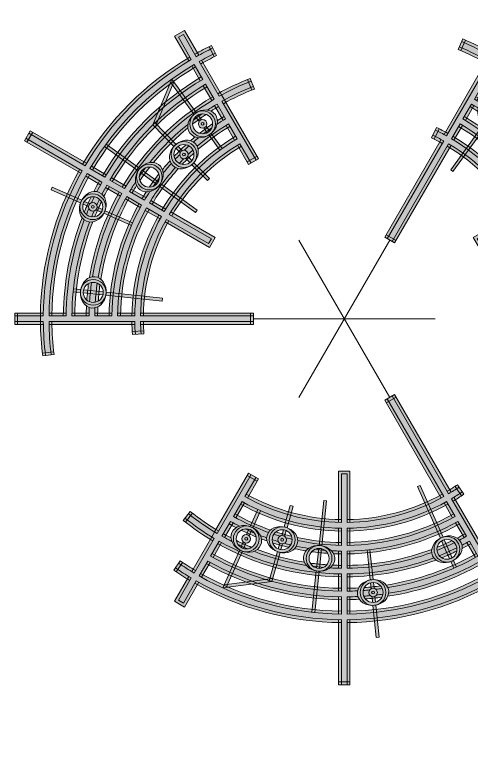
# Model space of a CAD drawing. Header units: inches. Extents: x -17 to 208, y -12 to 39.
# Drawn here: x -11.301 to -8.806, y 5.153 to 9.162 of the extents above; entities that cross this region are included whole.
import ezdxf

# ---------------------------------------------------------------- set-up
doc = ezdxf.new("R2010")
doc.units = ezdxf.units.IN
doc.header["$MEASUREMENT"] = 0
doc.layers.add('NOPLOT', color=46, linetype='Continuous', lineweight=5)

# ---------------------------------------------------------------- blocks, each defined once
blk = doc.blocks.new('Radial')
at = {"layer": 'NOPLOT', "true_color": 0xffffff}
h = blk.add_hatch(color=7, dxfattribs=at)
h.dxf.hatch_style = 1
edge = h.paths.add_edge_path(flags=16)
edge.add_spline(control_points=[(-0.7275810133391847, 1.134649560229068), (-0.7143015615621362, 1.143164856333874), (-0.7008264557060908, 1.151367028571752), (-0.6851970503056624, 1.124296104326119), (-0.6695676449052339, 1.097225180080486), (-0.6814043481474776, 1.09000198318596), (-0.6930824692239277, 1.082525111838544), (-0.69469327322156, 1.119265129035897), (-0.7275810133395275, 1.134649560228336)], knot_values=[0, 0, 0, 0.02340607352434176, 0.02340607352434176, 1.023406073524342, 1.023406073524342, 1.044980941314208, 1.044980941314208, 1.965852440638431, 1.965852440638431, 1.965852440638431], weights=[1, 0.9999315202468654, 1, 1, 1, 0.9999418161992157, 1, 0.8958589622238192, 1], degree=2, periodic=0)
edge = h.paths.add_edge_path(flags=16)
edge.add_spline(control_points=[(-1.151367028571483, 0.700826455706359), (-1.143164856333989, 0.714301561561772), (-1.134649560229599, 0.7275810133382077), (-1.119265129034497, 0.6946932732165917), (-1.082525111831258, 0.6930824692351809), (-1.090001983182296, 0.681404348153313), (-1.097225180080219, 0.6695676449055021), (-1.12429610432585, 0.6851970503059306), (-1.151367028571483, 0.700826455706359)], knot_values=[0, 0, 0, 0.02340607352324309, 0.02340607352324309, 0.9442775729448427, 0.9442775729448427, 0.9658524407448565, 0.9658524407448565, 1.965852440744857, 1.965852440744857, 1.965852440744857], weights=[1, 0.9999315202468718, 1, 0.8958589622021852, 1, 0.999941816199161, 1, 1, 1], degree=2, periodic=0)
edge = h.paths.add_edge_path(flags=16)
edge.add_arc((-1.371583563034775, 0.1441592414958768), 0.05468983364678005, 182.212857819073, 230.0789232027882, ccw=False)
edge.add_line((-1.426232613192413, 0.1420475546865889), (-1.403457481544299, 0.1396537918916438))
edge.add_arc((2.309263891220326e-13, 1.296740492762183e-13), 1.410388628744926, 174.3173774642332, 175.8439219364551)
edge = h.paths.add_edge_path(flags=16)
edge.add_arc((-1.374099011954701, 0.6117882965761758), 0.05468983364677947, 164.2128578190941, 212.0022633944207, ccw=False)
edge.add_line((-1.426725894327335, 0.6266674483009673), (-1.405806779667651, 0.617353658383232))
edge.add_arc((2.415845301584341e-13, 1.199040866595169e-13), 1.535388628744926, 156.2915387027462, 157.6922317621528)
edge = h.paths.add_edge_path(flags=16)
edge.add_spline(control_points=[(-1.440407026827552, 0.159248412460224), (-1.452194891375246, 0.1604873669489226), (-1.46398275592294, 0.1617263214376212), (-1.443053068581678, 0.3511865223629638), (-1.374582960849406, 0.5290771176568274), (-1.335198909209506, 0.5354632779783604), (-1.31330681849958, 0.5761700222813442), (-1.302459403321091, 0.5713404418824357), (-1.291611988142604, 0.566510861483529), (-1.363692675734001, 0.4021710640737588), (-1.392323005952932, 0.2250171797587708), (-1.43150813350713, 0.2083553414268113), (-1.440407026827552, 0.1592484124602249)], knot_values=[0, 0, 0, 1, 1, 1.257397851705642, 1.257397851705642, 2.245427113605437, 2.245427113605437, 3.245427113605437, 3.245427113605437, 3.498539471945807, 3.498539471945807, 4.55196810433034, 4.55196810433034, 4.55196810433034], weights=[1, 1, 1, 0.9917297180438945, 1, 0.8804363640437108, 1, 1, 1, 0.9920024496853619, 1, 0.8644634329328161, 1], degree=2, periodic=0)
edge = h.paths.add_edge_path(flags=16)
edge.add_line((-1.342354158002424, 0.6062064229115371), (-1.321472129582068, 0.5969091448513808))
edge.add_arc((-1.374099011954701, 0.6117882965761758), 0.05468983364678022, 344.2128578190905, 390.2924495035361)
edge.add_arc((2.113864638886298e-13, 8.43769498715119e-14), 1.472888628744911, 154.2722348197475, 155.6960901403766)
edge = h.paths.add_edge_path(flags=16)
edge.add_arc((-1.3740990119547, 0.6117882965761705), 0.05468983364678312, 99.99773660560622, 147.7871421809715)
edge.add_line((-1.420370634279285, 0.6409415960766349), (-1.399451519619594, 0.6316278061588978))
edge.add_arc((1.56319401867222e-13, 1.172395514004165e-13), 1.535388628744848, 154.3077682378737, 155.7084612972812, ccw=False)
edge = h.paths.add_edge_path(flags=16)
edge.add_line((-1.085854417768745, 0.798576194806488), (-1.035289964962795, 0.7618389694376013))
edge.add_arc((1.794120407794253e-13, 6.483702463810914e-14), 1.285388628744896, 142.0231752614132, 143.6517582126803, ccw=False)
edge.add_arc((-1.065183026105631, 0.7739007685740251), 0.05468983364677917, 18.16932111643598, 87.87731935022015)
edge.add_arc((1.27897692436818e-13, 8.08242361927114e-14), 1.347888628744845, 142.0695551879513, 143.6679059573112)
edge = h.paths.add_edge_path(flags=16)
edge.add_arc((-1.065183026105633, 0.7739007685740251), 0.0546898336467793, 200.1226806498802, 269.83067888366134, ccw=False)
edge.add_arc((1.4210854715202e-13, 1.074695887837152e-13), 1.347888628744839, 144.3320940426485, 145.9304448121441, ccw=False)
edge.add_line((-1.095038562335818, 0.7859353042693815), (-1.044474109529867, 0.7491980789004931))
edge.add_arc((1.616484723854228e-13, -5.151434834260726e-14), 1.285388628744946, 144.3482417872763, 145.9768247386775)
edge = h.paths.add_edge_path(flags=16)
edge.add_line((-1.327827389630118, 0.5826349970757132), (-1.348709418050481, 0.5919322751358731))
edge.add_arc((1.740829702612245e-13, 9.592326932761353e-14), 1.472888628744873, 156.3039098596471, 157.727765180277)
edge.add_arc((-1.374099011954701, 0.6117882965761741), 0.05468983364678021, 281.707550496486, 327.7871421809737)
edge = h.paths.add_edge_path(flags=16)
edge.add_arc((-0.7739007685748973, 1.065183026105045), 0.05468983364678157, 182.1226806498152, 251.8306788835981, ccw=False)
edge.add_arc((1.971756091734278e-13, 4.085620730620576e-14), 1.34788862874493, 126.3320940427025, 127.93044481210791, ccw=False)
edge.add_line((-0.79857619480652, 1.085854417768791), (-0.7932110105299461, 1.078469875130532))
edge.add_arc((-0.7739007685748955, 1.065183026105043), 0.02343983364678027, 145.4692038697061, 286.5307961303528)
edge.add_line((-0.7672314171577543, 1.042712032511893), (-0.7618389694376351, 1.035289964962841))
edge.add_arc((2.238209617644316e-13, 7.815970093361102e-14), 1.285388628744917, 126.3482417873369, 127.97682473865)
edge = h.paths.add_edge_path(flags=16)
edge.add_arc((-0.7739007685748955, 1.065183026105045), 0.05468983364677955, 0.1693211164279919, 69.87731935021276)
edge.add_arc((1.438849039914203e-13, 2.380318164796336e-13), 1.347888628744737, 124.0695551879206, 125.6679059573694)
edge.add_line((-0.7859353042694135, 1.095038562335869), (-0.7805701199930493, 1.087654019697892))
edge.add_arc((-0.7739007685748955, 1.065183026105043), 0.02343983364677945, -34.53079613286661, 106.53079613293431, ccw=False)
edge.add_line((-0.7545905266204418, 1.051896177078687), (-0.7491980789005286, 1.044474109529919))
edge.add_arc((1.438849039914203e-13, 1.84741111297626e-13), 1.285388628744781, 124.0231752613793, 125.6517582127361, ccw=False)
edge = h.paths.add_edge_path(flags=16)
edge.add_spline(control_points=[(-0.9936792550908748, 0.8153683001622465), (-1.006564510403587, 0.8498123671272229), (-1.042596660640791, 0.8542809600595138), (-0.9975854225238869, 0.9092143704316005), (-0.9470506563440022, 0.9591135541832259), (-0.9387723659692906, 0.9506320512053765), (-0.930494075594579, 0.9421505482275254), (-0.9636431989917256, 0.9045810714791217), (-0.9522327274456401, 0.8634099603807037), (-0.973549029683392, 0.8399007567014891), (-0.9936792550901536, 0.8153683001625147)], knot_values=[0, 0, 0, 0.9208714994227485, 0.9208714994227485, 1.026152213961657, 1.026152213961657, 2.026152213961657, 2.026152213961657, 3.082999004146984, 3.082999004146984, 3.132365988262339, 3.132365988262339, 3.132365988262339], weights=[1, 0.8958589622019298, 1, 0.9986148163004294, 1, 1, 1, 0.8636030241989081, 1, 0.9996953780769284, 1], degree=2, periodic=0)
edge = h.paths.add_edge_path(flags=16)
edge.add_arc((-0.8759929627623322, 0.8974965344227925), 0.05468983364678145, 142.5181801622447, 190.4760958577876, ccw=False)
edge.add_line((-0.9193918867927824, 0.9307758267426696), (-0.9033947770735242, 0.9143860255180858))
edge.add_arc((1.794120407794253e-13, 9.592326932761353e-14), 1.285388628744876, 134.653564130481, 136.3308107646062)
edge = h.paths.add_edge_path(flags=16)
edge.add_spline(control_points=[(-0.9341607715102267, 0.688364309571341), (-0.9594430963120395, 0.7067329937467264), (-0.9847254211138523, 0.7251016779221118), (-0.9480644214479153, 0.7748892034977732), (-0.9065687180862128, 0.8207251413846635), (-0.8678003167520014, 0.812418382266122), (-0.8326735351353225, 0.8419287430423967), (-0.8243781525773137, 0.8334297283082535), (-0.816082770019305, 0.824930713574112), (-0.8804497100657009, 0.7612541527837422), (-0.9341607715102267, 0.688364309571341)], knot_values=[0, 0, 0, 1, 1, 1.101033578720831, 1.101033578720831, 2.082864070685662, 2.082864070685662, 3.082864070685661, 3.082864070685661, 3.238602697615256, 3.238602697615256, 3.238602697615256], weights=[1, 1, 1, 0.9987242983244606, 1, 0.8819017506627338, 1, 1, 1, 0.9969697166843368, 1], degree=2, periodic=0)
edge = h.paths.add_edge_path(flags=16)
edge.add_arc((1.723066134218243e-13, 9.059419880941277e-14), 1.222888628744874, 134.671362481131, 136.3819311634549, ccw=False)
edge.add_line((-0.8597388191991744, 0.8696584163195276), (-0.8437757239371226, 0.8533034645272561))
edge.add_arc((-0.875992962762334, 0.8974965344227925), 0.05468983364678, 260.18527895195314, 306.0924645241233, ccw=False)
edge = h.paths.add_edge_path(flags=16)
edge.add_spline(control_points=[(-0.8400678662593197, 0.9728874071468994), (-0.8809502101212631, 0.9852927773655598), (-0.9193123903893383, 0.9530643258031866), (-0.9275906807640499, 0.9615458287810377), (-0.9358689711387616, 0.9700273317588888), (-0.8965458780082844, 1.00796570885935), (-0.8542809600605281, 1.042596660640008), (-0.8498123671279529, 1.00656451040264), (-0.8153683001626408, 0.9936792550901004), (-0.8278486533137919, 0.9834384411834378), (-0.8400678662593251, 0.9728874071469011)], knot_values=[0, 0, 0, 1.056846790164591, 1.056846790164591, 2.056846790164591, 2.056846790164591, 2.137878679999149, 2.137878679999149, 3.058750179426452, 3.058750179426452, 3.083868338838457, 3.083868338838457, 3.083868338838457], weights=[1, 0.8636030242041354, 1, 1, 1, 0.9991793413750639, 1, 0.895858962200918, 1, 0.9999211357950848, 1], degree=2, periodic=0)
edge = h.paths.add_edge_path(flags=16)
edge.add_arc((-0.8759929627623375, 0.8974965344227925), 0.05468983364677965, 78.13454882857035, 126.0924645241192)
edge.add_line((-0.9082102015875453, 0.9416896043183307), (-0.8922130918682871, 0.9252998030937434))
edge.add_arc((7.815970093361102e-14, 2.247091401841317e-13), 1.285388628744712, 132.2798339217558, 133.9570805558813, ccw=False)
edge = h.paths.add_edge_path(flags=16)
edge.add_line((-0.8485571339939373, 0.8805721938951852), (-0.8325940387318855, 0.8642172421029155))
edge.add_arc((-0.8759929627623357, 0.8974965344227943), 0.0546898336467824, 322.5181801622431, 368.425365734407)
edge.add_arc((2.060573933704291e-13, 1.314504061156185e-13), 1.222888628744868, 132.2287135229082, 133.939282205232)
edge = h.paths.add_edge_path(flags=16)
edge.add_line((-1.318567770115694, 0.1307315236900353), (-1.34129886524107, 0.1331206580599344))
edge.add_arc((1.84741111297626e-13, 1.13686837721616e-13), 1.347888628744882, 174.3320940426677, 175.8861915472845)
edge.add_arc((-1.371583563034779, 0.1441592414958777), 0.05468983364678195, 299.7858940608098, 345.7871421809519)
edge = h.paths.add_edge_path(flags=16)
edge.add_spline(control_points=[(-0.798502786146182, 0.9262018672137273), (-0.7629262135010979, 0.9568733583694318), (-0.725101677922142, 0.9847254211138985), (-0.7067329937467566, 0.9594430963120857), (-0.6883643095713712, 0.9341607715102747), (-0.7498692588314828, 0.8888390097494749), (-0.8049010848140679, 0.8358444911497713), (-0.8131964673720766, 0.8443435058839128), (-0.8214918499300854, 0.8528425206180543), (-0.7911384651591931, 0.8872434539315392), (-0.7985027861461838, 0.9262018672137273)], knot_values=[0, 0, 0, 0.07678475401744445, 0.07678475401744445, 1.076784754017444, 1.076784754017444, 1.208274556243634, 1.208274556243634, 2.208274556243634, 2.208274556243634, 3.190105048207851, 3.190105048207851, 3.190105048207851], weights=[1, 0.9992631032144107, 1, 1, 1, 0.9978395823380293, 1, 1, 1, 0.8819017506628785, 1], degree=2, periodic=0)
edge = h.paths.add_edge_path(flags=16)
edge.add_line((-0.908787554813463, 1.237547341112712), (-0.9382816012927062, 1.278142413448235))
edge.add_line((-0.9382816012927062, 1.278142413448235), (-0.9769056363010638, 1.18451408562421))
edge.add_arc((1.687538997430238e-13, 9.14823772291129e-14), 1.535388628744872, 126.29153870276619, 129.5134636431035, ccw=False)
edge = h.paths.add_edge_path(flags=16)
edge.add_line((-1.237547341112665, 0.9087875548134345), (-1.288111532232637, 0.9455245900563298))
edge.add_arc((1.758593271006248e-13, 9.769962616701378e-14), 1.597888628744873, 126.63583685005739, 143.7198646683848, ccw=False)
edge.add_line((-0.953503123786108, 1.282216776836982), (-1.002827314095745, 1.162650256690483))
edge.add_arc((1.687538997430238e-13, 9.237055564881302e-14), 1.535388628744871, 130.778941591711, 143.7084612972472)
edge = h.paths.add_edge_path(flags=16)
edge.add_line((-1.15996776128477, 0.03125000000009681), (-1.222489278404145, 0.03125000000009681))
edge.add_arc((1.740829702612245e-13, 9.414691248821327e-14), 1.222888628744872, 174.3660401379481, 178.5356900079305, ccw=False)
edge.add_line((-1.216981326636501, 0.1200543582348175), (-1.154822371370914, 0.113521188776728))
edge.add_arc((1.70530256582424e-13, 7.72715225139109e-14), 1.160388628744869, 174.385755813283, 178.4568018294683)
edge = h.paths.add_edge_path(flags=16)
edge.add_arc((1.56319401867222e-13, 7.283063041541027e-14), 1.53538862874487, 144.29153870271, 148.8337696930971)
edge.add_line((-1.313785116963095, 0.7945985827605195), (-1.367922480402692, 0.825854804115588))
edge.add_arc((1.865174681370263e-13, 1.172395514004165e-13), 1.597888628744871, 144.2801353315737, 148.8793916955531, ccw=False)
edge.add_line((-1.297295676799711, 0.9328836995192269), (-1.246731485679737, 0.896146664276328))
edge = h.paths.add_edge_path(flags=16)
edge.add_arc((1.77635683940025e-13, 1.030286966852145e-13), 1.160388628744871, 144.3857558132709, 148.4568018294695)
edge.add_line((-0.9889365488435491, 0.6070471745108339), (-1.043081770952073, 0.6383079330705215))
edge.add_arc((1.669775429036235e-13, 8.704148513061227e-14), 1.222888628744871, 144.3660401379328, 148.53569000793, ccw=False)
edge.add_line((-0.9939095656809283, 0.7124607873849982), (-0.9433449160773026, 0.6757234190342327))
edge = h.paths.add_edge_path(flags=16)
edge.add_arc((1.723066134218243e-13, 9.681144774731365e-14), 1.222888628744871, 151.4643099920692, 173.6339598620466, ccw=False)
edge.add_line((-1.074331770952073, 0.5841813453339952), (-1.020186548843549, 0.5529205867743077))
edge.add_arc((1.723066134218243e-13, 9.769962616701378e-14), 1.16038862874487, 151.5431981705306, 173.6142441867094)
edge.add_line((-1.153189114132356, 0.1290605933918583), (-1.215348069397944, 0.1355937628499477))
edge = h.paths.add_edge_path(flags=16)
edge.add_arc((1.829647544582258e-13, 8.260059303211165e-14), 1.347888628744886, 151.3284877650533, 155.6679059573415, ccw=False)
edge.add_line((-1.182617028571483, 0.6466998679698328), (-1.128475180080217, 0.6154410571689741))
edge.add_arc((1.527666881884215e-13, 7.638334409421077e-14), 1.285388628744861, 151.3930958295163, 155.6517582127073)
edge.add_line((-1.171061623559002, 0.5299420729982405), (-1.228159220395987, 0.555363560972209))
edge = h.paths.add_edge_path(flags=16)
edge.add_arc((1.723066134218243e-13, 1.056932319443149e-13), 1.410388628744862, 121.2696072612647, 125.68262253580309, ccw=False)
edge.add_line((-0.7320844853213817, 1.205507524009926), (-0.7633418332446613, 1.259646838722905))
edge.add_arc((1.865174681370263e-13, 1.083577672034153e-13), 1.472888628744868, 121.2157249602737, 125.6960901404003)
edge.add_line((-0.8594095902505092, 1.196167241179648), (-0.8226724722856584, 1.145602936202668))
edge = h.paths.add_edge_path(flags=16)
edge.add_arc((1.687538997430238e-13, 9.059419880941277e-14), 1.160388628744872, 121.54319817053079, 125.6142441867477, ccw=False)
edge.add_line((-0.6070471745105674, 0.9889365488438155), (-0.6383079330702568, 1.043081770952339))
edge.add_arc((1.77635683940025e-13, 1.048050535246148e-13), 1.222888628744867, 121.4643099920702, 125.6339598620848)
edge.add_line((-0.7124607873850355, 0.993909565680978), (-0.6757234190342682, 0.9433449160773524))
edge = h.paths.add_edge_path(flags=16)
edge.add_arc((1.509903313490213e-13, 9.14823772291129e-14), 1.535388628744862, 121.1662303069011, 125.70846129730211, ccw=False)
edge.add_line((-0.7945985827602495, 1.313785116963361), (-0.8258548041153215, 1.367922480402962))
edge.add_arc((1.723066134218243e-13, 9.50350909079134e-14), 1.597888628744874, 121.1206083044478, 125.7198646684405)
edge.add_line((-0.9328836995192606, 1.297295676799763), (-0.8961466642763636, 1.246731485679788))
h.paths.add_polyline_path([(-1.304189602207417, 0.6479006602084638), (-1.304456784471736, 0.6488175927921294), (-1.304733954032484, 0.6497277672638955), (-1.305021006443559, 0.6506310069827226), (-1.305317833413344, 0.651527139443985), (-1.305441133515753, 0.6518847247799382), (-1.304110776666757, 0.6476175106882618)])
h.paths.add_polyline_path([(-1.277709741442511, 0.4292570000873059), (-1.271195351999459, 0.4481809149834017), (-1.264403377045372, 0.46699877474828), (-1.257336428232508, 0.4857045004314609), (-1.249997293670873, 0.5042920991993629), (-1.242388934376011, 0.52275567069114), (-1.234514480444044, 0.5410894131965467), (-1.177416883607053, 0.5156679252225747), (-1.186363680541209, 0.4947374499661903), (-1.194948364657712, 0.4736267863076904), (-1.203165664695533, 0.4523453439618459), (-1.21101063631656, 0.4309027333801421), (-1.218478671482188, 0.4093087514936995), (-1.225565507079159, 0.3875733669435633), (-1.232267232764455, 0.365706704834972), (-1.238580297996249, 0.3437190310731397), (-1.244501518228221, 0.3216207363244852), (-1.250028080242636, 0.2994223196609225), (-1.255157546604307, 0.2771343719362891), (-1.259887859219912, 0.2547675589562646), (-1.264217341993287, 0.2323326044912539), (-1.268144702568422, 0.2098402731932394), (-1.271669033158016, 0.187301353473921), (-1.274789810458923, 0.164726640396502), (-1.277506894659648, 0.1421269186440757), (-1.301126842003447, 0.144609475146658), (-1.301092407514801, 0.149411424437532), (-1.30128285012151, 0.1542569246539465), (-1.301705245465698, 0.1591227568621605), (-1.302364592853055, 0.1639844545484666), (-1.303263620881504, 0.1688166623644722), (-1.304402641177751, 0.1735935386732246), (-1.305779458545677, 0.1782891898118448), (-1.307389343589884, 0.1828781216716289), (-1.309225071115048, 0.1873356926426384), (-1.311277024501338, 0.1916385513478813), (-1.313533363045048, 0.1957650429852045), (-1.315980246181086, 0.1996955695047165), (-1.31860210580818, 0.2034128911751756), (-1.321381955820581, 0.2069023601421094), (-1.324301726560655, 0.2101520801131764), (-1.32734261131643, 0.2131529900264608), (-1.330485412196104, 0.2158988731899036), (-1.327143691242712, 0.2355703256029988), (-1.323508022863713, 0.2552063261838446), (-1.319578928587285, 0.2748003033769297), (-1.315357125493232, 0.2943456945850489), (-1.310843526068565, 0.3138359534372235), (-1.306039237740031, 0.3332645570534769), (-1.300945562082903, 0.3526250132939408), (-1.295563993705182, 0.3719108679744965), (-1.289896218812196, 0.3911157120293227), (-1.283944113451266, 0.4102331886079575)])
h.paths.add_polyline_path([(-1.332079404254005, 0.07518496187586976), (-1.328741963916896, 0.07827593588077342), (-1.325531348633985, 0.08161183535538807), (-1.322466370647872, 0.08517903408810135), (-1.319564642737813, 0.08896123990882643), (-1.316842249146239, 0.09293973304537406), (-1.314313451371113, 0.09709367181216688), (-1.311990439998514, 0.1014004552802117), (-1.309883141598622, 0.1058361297446355), (-1.307999086992405, 0.1103758237884147), (-1.306343344141345, 0.1149941956854343), (-1.304918515747326, 0.1196658768549765), (-1.303724798625778, 0.124365896021283), (-1.302760099242002, 0.1290700705315277), (-1.279140151898208, 0.1265875140289481), (-1.280880364910059, 0.1075612276523712), (-1.282337809486178, 0.08850801810206743), (-1.283511908662559, 0.0694341935043914), (-1.284402273211954, 0.05034607704843452), (-1.285008702074103, 0.03125000000009681), (-1.347526323675819, 0.03125000000009681), (-1.347213668345463, 0.04265075992791534), (-1.346804550313591, 0.0540486702324916), (-1.346299013516928, 0.06544250684857911), (-1.342653989165955, 0.06747496083215321), (-1.339055630784276, 0.06977805817282956), (-1.335524009266702, 0.07234970949425445)])
edge = h.paths.add_edge_path()
edge.add_arc((-5.474731779031572e-12, 8.810729923425242e-13), 1.34788862873917, 172.1138084527379, 173.6679059573375)
edge.add_line((-1.339665608002511, 0.1486600626750638), (-1.316934512877138, 0.1462709283051646))
edge.add_arc((-1.371583563034763, 0.1441592414952417), 0.05468983364679242, 2.212857819738163, 48.21410593932649)
edge = h.paths.add_edge_path()
edge.add_arc((1.266542426492379e-12, 3.632649736573512e-13), 1.410388628745927, 172.1560780635618, 173.6826225357831)
edge.add_line((-1.40182422430574, 0.1551931965067723), (-1.424599355953859, 0.1575869593017174))
edge.add_arc((-1.371583563034775, 0.1441592414958803), 0.05468983364677844, 117.92107679722471, 165.7871421809569, ccw=False)
h.paths.add_polyline_path([(-1.439374085642408, 0.1171475415163314), (-1.438711606621869, 0.1145266164872032), (-1.437976558827103, 0.1119292294413778), (-1.437169536616967, 0.1093597159859572), (-1.436291370288291, 0.1068223641712365), (-1.435343124162854, 0.1043213910980096), (-1.434326092779019, 0.1018609198302869), (-1.43324179520763, 0.09944495687591104), (-1.432091967544217, 0.09707737049261933), (-1.430878553653047, 0.09476187006477854), (-1.429603694267472, 0.09250198678204846), (-1.428269714572965, 0.09030105582880132), (-1.426879110424496, 0.08816220027453081), (-1.425434533363587, 0.08608831682138796), (-1.42393877462032, 0.08408206354137437), (-1.422394748293907, 0.0821458497012939), (-1.420805473914122, 0.08028182773961934), (-1.419174058589574, 0.07849188743027646), (-1.417503678948043, 0.07677765223180977), (-1.415797563069862, 0.07514047779088351), (-1.414058972607769, 0.07358145253977355), (-1.412291185276235, 0.07210140029979595), (-1.410497477878598, 0.07070088477836212), (-1.40868111002596, 0.06938021582744991), (-1.409035876408039, 0.06175745369857744), (-1.409349400654641, 0.05413271623248317), (-1.409621667186556, 0.04650633817609773), (-1.409852664047575, 0.03887865443024285), (-1.410042382906397, 0.03125000000009592), (-1.472557078752954, 0.03125000000009592), (-1.472230049554311, 0.04404082055085823), (-1.471791854512924, 0.05683000681738282), (-1.471242505486963, 0.06961610972991128), (-1.470582039518749, 0.0823976803696711), (-1.469810518830453, 0.09517327051657709), (-1.46892803080512, 0.1079414331965891), (-1.467934687953985, 0.1207007232244077), (-1.466830627868989, 0.1334496977551867), (-1.465616013161497, 0.1461869168224945), (-1.442040284066108, 0.1437090078450982), (-1.442086503591723, 0.141085544765418), (-1.44206634300483, 0.1384445148936662), (-1.441978311930827, 0.1357895504775088), (-1.441821084440688, 0.1331244346242357), (-1.441593511827923, 0.1304530872325094), (-1.441294634543389, 0.1277795492711276), (-1.440923693117293, 0.1251079654946743), (-1.440480137903645, 0.1224425657183232), (-1.439963637491786, 0.1197876448021731)])
h.paths.add_polyline_path([(-1.459627704949115, 0.4763456772379993), (-1.464560116664249, 0.4609575966996502), (-1.469333042432146, 0.4455094294127591), (-1.473945419229089, 0.430003653952256), (-1.478396235408349, 0.4144427733823095), (-1.482684531395256, 0.3988293139176564), (-1.486809400335414, 0.3831658235711393), (-1.49076998870418, 0.3674548707767222), (-1.494565496871639, 0.3516990429889502), (-1.498195179622613, 0.3359009452712858), (-1.501658346633656, 0.3200631988595717), (-1.504954362903392, 0.3041884397155536), (-1.508082649137689, 0.2882793170665368), (-1.511042682088178, 0.2723384919294887), (-1.513833994843614, 0.2563686356291255), (-1.516456177074952, 0.2403724283062525), (-1.518908875232013, 0.2243525574179364), (-1.521191792693221, 0.2083117162364037), (-1.523304689867413, 0.1922526023402193), (-1.525247384247734, 0.1761779161076902), (-1.527019750417976, 0.1600903592099217), (-1.528621720011191, 0.1439926331050794), (-1.530053281620836, 0.1278874375371215), (-1.531314480664708, 0.1117774690404962), (-1.532405419201947, 0.09566541945260276), (-1.533326255703725, 0.07955397443319345), (-1.534077204777626, 0.06344581199883326), (-1.534658536846843, 0.0473436010632442), (-1.535070577784136, 0.03125000000009592), (-1.597583020494273, 0.03125000000009681), (-1.597098944244319, 0.05022979360199642), (-1.596388480886743, 0.06922346396809864), (-1.595451054992456, 0.08822698563986275), (-1.594286186105949, 0.1072363122425406), (-1.592893489564975, 0.1262473792725496), (-1.591272677221783, 0.1452561069251486), (-1.589423558064677, 0.1642584029530063), (-1.587346038738163, 0.1832501655495467), (-1.585040123960013, 0.2022272862609169), (-1.582505916834959, 0.2211856529115668), (-1.579743619063525, 0.240121152545707), (-1.576753531044195, 0.2590296743837373), (-1.573536051871301, 0.2779071127787081), (-1.57009167922461, 0.2967493701780244), (-1.566421009154467, 0.315552360078712), (-1.562524735757833, 0.3343120099797696), (-1.558403650750792, 0.3530242643192709), (-1.554058642934598, 0.3716850873950479), (-1.549490697555976, 0.3902904662675555), (-1.54470089556485, 0.4088364136334208), (-1.539690412769321, 0.4273189706742695), (-1.534460518888519, 0.4457342098651313), (-1.529012576506675, 0.4640782377532204), (-1.523348039928104, 0.4823471976897027), (-1.517468453938253, 0.5005372725121902), (-1.511375452468835, 0.5186446871862707), (-1.50507075717216, 0.5366657113855542), (-1.498556175907376, 0.5545966620178255), (-1.491833601139785, 0.5724339056886389), (-1.484905008256225, 0.5901738611016825), (-1.477772453800188, 0.6078130013918468), (-1.470438073631318, 0.6253478563866253), (-1.462904081007709, 0.6427750147934912), (-1.441246465457874, 0.6331324230953346), (-1.44284912986484, 0.6282949027670153), (-1.444226542283069, 0.6233287089752118), (-1.445361490380725, 0.618257528993535), (-1.446238737265864, 0.6131074933209089), (-1.446845439819423, 0.6079068040456956), (-1.447171523079056, 0.6026852770338724), (-1.447209991907343, 0.5974738111117688), (-1.446957163338467, 0.5923038024545857), (-1.446412806510581, 0.5872065264784965), (-1.44558018173422, 0.5822125122442774), (-1.444465975661405, 0.5773509353895161), (-1.443080135246358, 0.5726490547906593), (-1.441435608726117, 0.5681317155562766), (-1.439548006712682, 0.5638209368165032), (-1.437435200280994, 0.5597355975100946), (-1.435116875382846, 0.555891227470191), (-1.432614063900161, 0.5522999051185344), (-1.438326215218312, 0.537248489894905), (-1.443884939378664, 0.5221250071714962), (-1.449288928231756, 0.5069317940152782), (-1.454536920957265, 0.4916712182451315)])
edge = h.paths.add_edge_path()
edge.add_arc((-1.039168751049147e-12, 8.766321002440236e-13), 1.410388628743431, 144.3173774642094, 148.7303927387371)
edge.add_line((-1.20550752400966, 0.7320844853216499), (-1.259646838722636, 0.7633418332449278))
edge.add_arc((-2.522426711948356e-13, 3.765876499528531e-13), 1.472888628744362, 144.3039098596144, 148.7842750397278, ccw=False)
edge.add_line((-1.1961672411796, 0.8594095902504719), (-1.14560293620262, 0.8226724722856211))
edge = h.paths.add_edge_path()
edge.add_line((-1.136418791635547, 0.8353133628227258), (-1.186983096612524, 0.8720504807875784))
edge.add_arc((2.415845301584341e-13, 3.819167204710538e-14), 1.47288862874496, 134.6092322028166, 143.6960901403441, ccw=False)
edge.add_line((-1.034362219099945, 1.048568410922448), (-0.9907064674607096, 1.00384101302159))
edge.add_arc((3.179678742526448e-13, -2.930988785010413e-14), 1.410388628745063, 134.6226998074136, 143.6826225357476)
h.paths.add_polyline_path([(-1.39917248040269, 0.7717282163790635), (-1.345035116963091, 0.7404719950239897), (-1.353206771756994, 0.7254306818365528), (-1.361210474805247, 0.7102987290986338), (-1.369044733856477, 0.6950789580893382), (-1.373388314243767, 0.6945358457890567), (-1.377796500090916, 0.6936863112850364), (-1.382246242305513, 0.6925228068846998), (-1.386712827499597, 0.6910410945615304), (-1.391170267804197, 0.6892405259943875), (-1.395591754278447, 0.6871242339116339), (-1.399950159346851, 0.6846992205204678), (-1.404218569904829, 0.6819763335418791), (-1.408370829984836, 0.6789701261370542), (-1.412382070499739, 0.6756986033520036), (-1.416229203762464, 0.6721828640888905), (-1.419891362253139, 0.66844665346634), (-1.423350264329342, 0.6645158452348578), (-1.426590493950341, 0.6604178772590483), (-1.429599686604039, 0.656181164716994), (-1.432368619016076, 0.6518345155426157), (-1.434891205409819, 0.6474065708710022), (-1.456548820959654, 0.6570491625691552), (-1.450631766781793, 0.6700116021947409), (-1.444598509308085, 0.6829225554751996), (-1.43844972701806, 0.6957804630149056), (-1.432186126239667, 0.708583777459209), (-1.425808440877189, 0.7213309641180068), (-1.419317432126821, 0.7340205015753352), (-1.412713888172698, 0.7466508822975602), (-1.405998623868623, 0.7592206132289068)])
h.paths.add_polyline_path([(-1.30297423719373, 0.6430730780631109), (-1.30409806320157, 0.6475767313455947), (-1.305455322709857, 0.6519302376278908), (-1.30703423240347, 0.656114294446585), (-1.308821112076053, 0.6601119142638581), (-1.310800693585653, 0.6639086123022988), (-1.312956452355634, 0.667492521996504), (-1.30575201187993, 0.6814782433542454), (-1.298398387849433, 0.6953866112587423), (-1.290896838722636, 0.7092152455084033), (-1.236757524009658, 0.6779578975851237), (-1.247052659212548, 0.6588290743763441), (-1.257053706555759, 0.6395405092150614), (-1.266757000736726, 0.6200990123981605), (-1.276159087572079, 0.6005115047189911), (-1.285256728094545, 0.5807850092591931), (-1.306951558451527, 0.59044417005701), (-1.305431171326491, 0.5950126671986364), (-1.30411224668913, 0.5996928088870224), (-1.303008821495954, 0.6044645432175315), (-1.302133327884793, 0.6093059664068754), (-1.30149629285814, 0.6141936074654968), (-1.301106070641687, 0.619102770463579), (-1.300968619599807, 0.6240079253047082), (-1.301087334146748, 0.6288831349600983), (-1.301462939897702, 0.6337025047195421), (-1.302093457482535, 0.6384406374304419)])
edge = h.paths.add_edge_path()
edge.add_line((-1.716214362678999, 1.026941216104376), (-1.422059032384533, 0.8571105569753001))
edge.add_arc((1.687538997430238e-13, 1.048050535246148e-13), 1.660388628744862, 121.0784215226484, 148.9215784773519, ccw=False)
edge.add_line((-0.8571105569750355, 1.422059032384801), (-0.9275701082405323, 1.544098555055145))
edge.add_line((-0.9275701082405323, 1.544098555055145), (-0.8734435205040061, 1.575348555055145))
edge.add_line((-0.8734435205040061, 1.575348555055145), (-0.802983969238511, 1.453309032384801))
edge.add_arc((-1.456612608308205e-13, 6.714628852932947e-13), 1.660388628744216, 115.88372641944909, 118.9215784773522, ccw=False)
edge.add_line((-0.7248364652021326, 1.493821440861856), (-0.6972877331109277, 1.437719683083328))
edge.add_arc((7.425171588693047e-13, -1.06137321154165e-12), 1.597888628746162, 115.8731815448001, 118.8793916955505)
edge.add_line((-0.7717282163787953, 1.399172480402962), (-0.6779578975848555, 1.236757524009926))
edge.add_arc((-8.171241461241152e-14, 6.492584248007915e-13), 1.410388628744263, 111.3953466955104, 118.7303927387378, ccw=False)
edge.add_line((-0.5145114176686736, 1.313192326044241), (-0.4913889784486685, 1.255125741652593))
edge.add_arc((7.638334409421077e-14, 3.064215547965432e-13), 1.347888628744639, 111.380630117075, 118.6715122349472)
edge.add_line((-0.6466998679695646, 1.182617028571752), (-0.4687353338299918, 0.8743734134970857))
edge.add_line((-0.4687353338299918, 0.8743734134970857), (-0.522861921566518, 0.843123413497084))
edge.add_line((-0.522861921566518, 0.843123413497084), (-0.5757851903300679, 0.9347892038977772))
edge.add_arc((1.70530256582424e-13, 9.325873406851315e-14), 1.097888628744872, 121.6310716064072, 133.8976060744349)
edge.add_line((-0.7612449287345786, 0.7911166788805986), (-0.7365259701798141, 0.7657909278979975))
edge.add_line((-0.7365259701798141, 0.7657909278979975), (-0.7477076553850512, 0.7548771503223364))
edge.add_line((-0.7477076553850512, 0.7548771503223364), (-0.7724266139398157, 0.780202901304941))
edge.add_arc((-6.679101716144942e-13, 8.499867476530198e-13), 1.097888628743744, 134.713038611922, 143.5922837312442)
edge.add_line((-0.8835959980900352, 0.6516268512625771), (-0.8044002324748067, 0.5940877595050971))
edge.add_line((-0.8044002324748067, 0.5940877595050971), (-0.8135843770418791, 0.5814468689679853))
edge.add_line((-0.8135843770418791, 0.5814468689679853), (-0.8927801426571147, 0.6389859607254671))
edge.add_arc((-2.131628207280301e-14, 1.874056465567264e-13), 1.097888628744659, 144.4077162687274, 148.3689283935914)
edge.add_line((-0.9347892038975107, 0.5757851903303361), (-0.7049712952895977, 0.44309975893096))
edge.add_line((-0.7049712952895977, 0.44309975893096), (-0.7362212952895977, 0.3889731711944338))
edge.add_line((-0.7362212952895977, 0.3889731711944338), (-0.9660392038975107, 0.5216586025938081))
edge.add_arc((1.403321903126198e-13, 1.056932319443149e-13), 1.097888628744839, 151.6310716064066, 173.5922837312507)
edge.add_line((-1.091030006659484, 0.122527407936138), (-0.9936749158857996, 0.1122949755711726))
edge.add_line((-0.9936749158857996, 0.1122949755711726), (-0.9953081731243589, 0.09675557095604148))
edge.add_line((-0.9953081731243589, 0.09675557095604148), (-1.092663263898041, 0.1069880033210078))
edge.add_arc((-1.067590460479551e-12, 1.696420781627239e-13), 1.097888628743629, 174.4077162687385, 178.3689283935949)
edge.add_line((-1.097443792923771, 0.03125000000009681), (-0.4962147100789451, 0.0312500000000977))
edge.add_line((-0.4962147100789451, 0.0312500000000977), (-0.4962147100789451, -0.03124999999990408))
edge.add_line((-0.4962147100789451, -0.03124999999990408), (-1.097443792923771, -0.0312499999999023))
edge.add_arc((-1.175948227682966e-12, 2.042810365310288e-14), 1.09788862874352, 181.631071606405, 184.2645716641143)
edge.add_line((-1.094848910335307, -0.08164131714083656), (-1.157208854941992, -0.08584541783828037))
edge.add_arc((8.963496611613664e-12, 5.631051180898794e-13), 1.160388628753672, 181.5431981705421, 184.2426112086457, ccw=False)
edge.add_line((-1.15996776128477, -0.03124999999990408), (-1.597583020494275, -0.0312499999999023))
edge.add_arc((-2.557953848736361e-13, -1.84474657771716e-12), 1.597888628744404, 181.1206083043784, 187.0441312516052)
edge.add_line((-1.585827747986746, -0.1959551570831728), (-1.647893444147185, -0.2033164902347835))
edge.add_arc((2.380318164796336e-13, 1.13686837721616e-13), 1.660388628744937, 181.0784215226488, 187.0335863770216, ccw=False)
edge.add_line((-1.660094526213703, -0.03124999999990408), (-1.8010136287447, -0.03124999999990319))
edge.add_line((-1.8010136287447, -0.03124999999990319), (-1.8010136287447, 0.03125000000009681))
edge.add_line((-1.8010136287447, 0.03125000000009681), (-1.660094526213703, 0.03125000000006128))
edge.add_arc((2.806643806252396e-13, 7.815970093361102e-14), 1.660388628744978, 156.2695904569587, 178.9215784773525, ccw=False)
edge.add_line((-1.520001328877633, 0.6681963473973127), (-1.601866249851449, 0.704644958535317))
edge.add_line((-1.601866249851449, 0.704644958535317), (-1.595510989803396, 0.7189191063109828))
edge.add_line((-1.595510989803396, 0.7189191063109828), (-1.513646068829578, 0.6824704951729768))
edge.add_arc((-1.497468815614411e-12, 9.166001291305292e-13), 1.660388628743012, 151.078421522645, 155.7304095430727, ccw=False)
edge.add_line((-1.453309032384535, 0.8029839692387704), (-1.747464362678999, 0.972814628367848))
edge.add_line((-1.747464362678999, 0.972814628367848), (-1.716214362678999, 1.026941216104376))
edge = h.paths.add_edge_path()
edge.add_line((-0.8353133628227578, 1.136418791635595), (-0.8720504807876086, 1.186983096612574))
edge.add_arc((1.598721155460225e-13, 1.261213355974178e-13), 1.472888628744839, 126.3039098596704, 134.0014124835458)
edge.add_line((-1.023180533894704, 1.059482188498109), (-0.9795247822554689, 1.01475479059725))
edge.add_arc((1.598721155460225e-13, 1.341149413747189e-13), 1.410388628744834, 126.31737746426751, 133.9879448789493, ccw=False)
at = {"layer": 'NOPLOT'}
for p, q in [((-0.9275701082405359, 1.544098555055145), (-0.8734435205040096, 1.575348555055145)), ((-0.8734435205040096, 1.575348555055145), (-0.7951700720232164, 1.439774965402789)), ((-0.8492966597597427, 1.408524965402789), (-0.9275701082405359, 1.544098555055145)), ((-0.9062259613064043, 1.538379408121013), (-0.8791626674381412, 1.554004408121013)), ((-0.8358763516984915, 1.416530309987474), (-0.9062259613064043, 1.538379408121013)), ((-0.8791626674381412, 1.554004408121013), (-0.8088130578302284, 1.432155309987474)), ((-0.7113130112264479, 1.430832579281086), (-0.7388617433176563, 1.486934337059612)), ((-0.6972877331109313, 1.437719683083328), (-0.7248364652021362, 1.493821440861856)), ((-0.7931873390701938, 1.405090771190313), (-0.6838064058501043, 1.215637437473822)), ((-0.7795421963877214, 1.412706690787743), (-0.6701434576711645, 1.223222517046715)), ((-0.9420679527982685, 1.309936716965998), (-1.045276148594402, 1.05975025177573)), ((-0.9312869954215746, 1.295098002147363), (-1.033395306224158, 1.047577762604483)), ((-0.9490625586694019, 1.292981128266861), (-0.8213801058488794, 1.117241308643491)), ((-0.9420679527982685, 1.309936716965998), (-0.8087392153118191, 1.126425453210626)), ((-0.5059053915084224, 1.249345224644696), (-0.5290278307284257, 1.307411809036342)), ((-0.4913889784486702, 1.255125741652593), (-0.5145114176686718, 1.313192326044241)), ((-0.6701434576711875, 1.223222517046702), (-0.4687353338299936, 0.8743734134970857)), ((-0.6681804028249854, 1.188572406315091), (-0.4822669807642992, 0.8665609134969863)), ((-0.6545144444111113, 1.196152272008137), (-0.4687353338301641, 0.8743734134969863)), ((-0.8120374097695375, 1.104382190671442), (-0.7932110105299479, 1.07846987513053)), ((-0.7993965192325181, 1.113566335238636), (-0.7805701199930493, 1.087654019697892)), ((-1.045276148594402, 1.05975025177573), (-0.9304940755945807, 0.9421505482275254)), ((-1.038789553852146, 1.075474373267898), (-0.9193123903893401, 0.9530643258031848)), ((-0.7672314171577543, 1.042712032511893), (-0.7484050179181647, 1.016799716970981)), ((-0.7545905266204436, 1.051896177078687), (-0.7357641273809765, 1.025983861537943)), ((-1.747464362679001, 0.972814628367848), (-1.716214362679001, 1.026941216104376)), ((-1.733932715744869, 0.965002128367848), (-1.702682715744869, 1.019128716104376)), ((-0.7390623218388246, 1.003940598998936), (-0.6791799540033239, 0.9215195905552473)), ((-0.7264214313016737, 1.013124743565951), (-0.6665390634662192, 0.9307037351223268)), ((-1.309936716965998, 0.9420679527982685), (-1.126425453210659, 0.808739215311844)), ((-1.300752572398924, 0.9547088433353714), (-1.117241308643399, 0.8213801058488137)), ((-0.9193918867927842, 0.9307758267426696), (-0.897019946504809, 0.9078547078178705)), ((-0.9082102015875453, 0.9416896043183307), (-0.8858382612995701, 0.9187684853935298)), ((-0.5228619215666939, 0.8431234134969845), (-0.5836008125720422, 0.948326258713637)), ((-0.5093302746325623, 0.8509359134969863), (-0.5702336454878552, 0.9564236461705597)), ((-0.8549659790198625, 0.8871383610277164), (-0.8325940387318873, 0.8642172421029155)), ((-0.4765478338299936, 0.8879050604312173), (-0.5306744215665216, 0.8566550604312155)), ((-0.8661476642250996, 0.876224583452057), (-0.8437757239371244, 0.8533034645272561)), ((-0.832673535135326, 0.8419287430423967), (-0.747707655385053, 0.7548771503223364)), ((-0.8214918499300872, 0.8528425206180561), (-0.7365259701798159, 0.7657909278979975)), ((-0.4687353338299936, 0.8743734134970857), (-0.5228619215665216, 0.843123413497084)), ((-1.104382190671291, 0.8120374097694292), (-1.016799716971075, 0.7484050179182358)), ((-1.113566335238731, 0.7993965192325891), (-1.025983861537791, 0.7357641273808682)), ((-0.747707655385053, 0.7548771503223364), (-0.7365259701798141, 0.7657909278979957)), ((-1.013124743565857, 0.726421431301608), (-0.8135843770418827, 0.5814468689679853)), ((-1.003940598998971, 0.739062321838853), (-0.8044002324748067, 0.5940877595050971)), ((-1.601866249851451, 0.704644958535317), (-1.595510989803397, 0.7189191063109828)), ((-1.601866249851451, 0.704644958535317), (-1.441114716648194, 0.6330737647460101)), ((-1.595510989803397, 0.7189191063109828), (-1.434759456600144, 0.6473479125216777)), ((-1.426725894327337, 0.6266674483009673), (-1.397465596553703, 0.6136399243914958)), ((-1.420370634279287, 0.6409415960766349), (-1.391110336505653, 0.6279140721671634)), ((-1.350732427355704, 0.6099366687608523), (-1.321472129582069, 0.5969091448513808)), ((-1.357087687403753, 0.5956625209851847), (-1.327827389630119, 0.5826349970757132)), ((-1.313438567309262, 0.5762286806306687), (-1.163142468927379, 0.5093125463412047)), ((-1.307083307261212, 0.5905028284063363), (-1.156787208879324, 0.5235866941168688)), ((-0.8135843770418827, 0.5814468689679853), (-0.8044002324748067, 0.5940877595050971)), ((-1.479522376845177, 0.1633596014109679), (-1.440263599836786, 0.159233337676044)), ((-1.481155634083732, 0.1478201967958395), (-1.44189685707534, 0.1436939330609155)), ((-1.426232613192415, 0.1420475546865889), (-1.318567770115694, 0.1307315236900353)), ((-1.424599355953861, 0.1575869593017174), (-1.31693451287714, 0.1462709283051646)), ((-1.302903526232768, 0.1290851453157087), (-0.9953081731243589, 0.09675557095604148)), ((-1.301270268994214, 0.1446245499308381), (-0.9936749158857996, 0.1122949755711726)), ((-0.9953081731243589, 0.09675557095604148), (-0.9936749158857996, 0.1122949755711726)), ((-1.644466731783114, 0.03125000000009681), (-1.8010136287447, 0.03125000000009681)), ((-1.8010136287447, 0.03125000000009681), (-1.8010136287447, -0.03124999999990319)), ((-1.644689409528873, 0.01562500000009681), (-1.8010136287447, 0.01562500000009681)), ((-1.7853886287447, 0.0312500000000977), (-1.7853886287447, -0.03124999999990408)), ((-1.660315107995981, 0.01562500000009504), (-1.660315107995981, -0.01562499999990408)), ((-0.4962147100789469, 0.01562500000009592), (-1.113403997107604, 0.01562500000009681)), ((-0.4962147100789469, 0.0312500000000977), (-1.113075037407716, 0.03125000000009681)), ((-0.5118397100789469, -0.03124999999990408), (-0.5118397100789469, 0.03125000000009681)), ((-0.4962147100789469, -0.03124999999990408), (-0.4962147100789469, 0.03125000000009681)), ((-1.8010136287447, -0.01562499999990319), (-1.644689409528873, -0.01562499999990496)), ((-1.8010136287447, -0.03124999999990319), (-1.644466731783114, -0.03124999999990408)), ((-1.613437972008807, -0.01562499999990496), (-1.144656990137976, -0.01562499999990585)), ((-1.613210980512124, -0.03124999999990408), (-1.144337014693107, -0.03124999999990408)), ((-1.113403997107604, -0.01562499999990585), (-0.4962147100789469, -0.01562499999990585)), ((-1.113075037407716, -0.03124999999990408), (-0.4962147100789469, -0.03124999999990408)), ((-1.095899910332514, -0.06605170444503727), (-1.158259854939198, -0.07025580514248819)), ((-1.094848910335308, -0.08164131714083656), (-1.157208854941993, -0.08584541783829103)), ((-1.587668060106028, -0.1804389115223408), (-1.649733756266663, -0.1878002446739773)), ((-1.585827747986748, -0.1959551570831728), (-1.647893444147382, -0.2033164902348146))]:
    blk.add_line(p, q, dxfattribs=at)
for points in [[(-0.7867844474428463, 1.300250637576392), (-0.8336687841242476, 1.381456690787743)], [(-0.7733732992916771, 1.308271847590731), (-0.8202506329384587, 1.389465771190313)], [(-0.7242700454076907, 1.191972517046715), (-0.7711560737785117, 1.273181500350093)], [(-0.7108696997183692, 1.200012437473822), (-0.7577474560804518, 1.281207093237784)], [(-0.6617528066188889, 1.083689483115595), (-0.7086410321476375, 1.164902272008137)], [(-0.648365391362054, 1.091751799708733), (-0.6952436966932503, 1.172947406315091)], [(-0.5992318012147368, 0.9753999252153172), (-0.646122952965424, 1.056617782472928)], [(-0.5858601420030407, 0.9834895320791617), (-0.6327391783726988, 1.064686404881277)], [(-1.416530309987209, 0.8358763516987526), (-1.724026862679001, 1.013409569170243)], [(-1.408524965402522, 0.8492966597600056), (-1.716214362679001, 1.026941216104376)], [(-1.747464362679001, 0.972814628367848), (-1.439774965402522, 0.7951700720234776)], [(-1.739651862679001, 0.9863462753019796), (-1.432155309987209, 0.8088130578304895)], [(-1.308271847590467, 0.7733732992919418), (-1.389465771190046, 0.8202506329387216)], [(-1.300250637576127, 0.7867844474431109), (-1.381456690787477, 0.8336687841245123)], [(-1.412706690787475, 0.7795421963879878), (-1.331500637576125, 0.7326578597065847)], [(-1.405090771190046, 0.7931873390704567), (-1.323896847590467, 0.7463100054236786)], [(-1.19197251704645, 0.7242700454079554), (-1.273181500349828, 0.7711560737787764)], [(-1.296832093237519, 0.7306841622124534), (-1.215637437473557, 0.6838064058503708)], [(-1.200012437473557, 0.7108696997186339), (-1.281207093237519, 0.7577474560807165)], [(-1.304431500349828, 0.7170294860422501), (-1.22322251704645, 0.6701434576714291)], [(-1.091751799708469, 0.6483653913623186), (-1.172947406314826, 0.6952436966935149)], [(-1.083689483115331, 0.6617528066191536), (-1.16490227200787, 0.7086410321479022)], [(-1.19615227200787, 0.654514444411376), (-1.114939483115331, 0.6076262188826274)], [(-1.188572406314824, 0.66818040282525), (-1.107376799708469, 0.6213020974940555)], [(-0.9753999252150525, 0.5992318012150015), (-1.056617782472664, 0.6461229529656887)], [(-1.080311404881012, 0.6056758845047003), (-0.999114532078897, 0.5587968481350423)], [(-0.983489532078897, 0.5858601420033054), (-1.064686404881012, 0.6327391783729635)], [(-1.087867782472664, 0.5919963652291624), (-1.006649925215052, 0.5451052134784753)], [(-0.9795762587133723, 0.5294742248357807), (-0.7362212952896012, 0.3889731711944338), (-0.7049712952896012, 0.44309975893096), (-0.9483262587133723, 0.5836008125723069)], [(-0.9720486461702951, 0.5431703516198567), (-0.7419404422237328, 0.4103173181285653), (-0.7263154422237328, 0.4373806119968284), (-0.9564236461702951, 0.5702336454881198)], [(-1.519683304715249, 0.01562500000009681), (-1.613437972008807, 0.01562500000009681)], [(-1.519442307149324, 0.03125000000009681), (-1.613210980512124, 0.03125000000009681)], [(-1.394676105568632, 0.01562500000009681), (-1.488431618292797, 0.01562500000009681)], [(-1.394413503079013, 0.03125000000009681), (-1.488185559820655, 0.03125000000009681)], [(-1.269667488856003, 0.01562500000009681), (-1.363424099518392, 0.01562500000009681)], [(-1.26937902550141, 0.03125000000009681), (-1.363155476558907, 0.03125000000009681)], [(-1.144656990137976, 0.01562500000009681), (-1.238415062877291, 0.01562500000009681)], [(-1.144337014693107, 0.03125000000009681), (-1.23811931819448, 0.03125000000009681)]]:
    blk.add_lwpolyline(points, dxfattribs=at)
for centre, radius in [((-0.7739007685748973, 1.065183026105043), 0.07031483364677982), ((-0.7739007685748973, 1.065183026105043), 0.05468983364677982), ((-0.7739007685748973, 1.065183026105043), 0.02343983364677982), ((-0.7739007685748973, 1.065183026105043), 0.007814833646779817), ((-0.8759929627623357, 0.8974965344227925), 0.0703148336467798), ((-0.8759929627623357, 0.8974965344227925), 0.05468983364677981), ((-0.8759929627623357, 0.8974965344227925), 0.02343983364677981), ((-0.8759929627623357, 0.8974965344227925), 0.00781483364677981), ((-1.065183026105634, 0.7739007685740251), 0.07031483364677982), ((-1.065183026105634, 0.7739007685740251), 0.05468983364677982), ((-1.374099011954703, 0.6117882965761741), 0.07031483364677982), ((-1.374099011954703, 0.6117882965761741), 0.05468983364677982), ((-1.374099011954703, 0.6117882965761741), 0.02343983364677982), ((-1.374099011954703, 0.6117882965761741), 0.007814833646779817), ((-1.371583563034777, 0.1441592414958777), 0.07031483364677982), ((-1.371583563034777, 0.1441592414958777), 0.05468983364677982)]:
    blk.add_circle(centre, radius, dxfattribs=at)
for centre, radius, start, end in [((1.70530256582424e-13, 1.003641614261142e-13), 1.660388628744869, 115.8837264194504, 119.4608131173394), ((1.70530256582424e-13, 1.003641614261142e-13), 1.644763628744869, 115.8811653326492, 119.4556907720029), ((1.70530256582424e-13, 1.003641614261142e-13), 1.613513628744869, 115.8758943504756, 119.4451484439062), ((1.70530256582424e-13, 1.003641614261142e-13), 1.660388628744869, 120.5391868826614, 149.460813117339), ((1.70530256582424e-13, 1.003641614261142e-13), 1.644763628744869, 120.5443092279979, 149.4556907720026), ((1.70530256582424e-13, 1.003641614261142e-13), 1.597888628744869, 115.8731815447999, 119.4397226398698), ((1.70530256582424e-13, 1.003641614261142e-13), 1.613513628744869, 120.5548515560945, 149.445148443906), ((1.70530256582424e-13, 1.003641614261142e-13), 1.597888628744869, 120.5602773601311, 149.4397226398693), ((1.687538997430238e-13, 9.681144774731365e-14), 1.535388628744869, 120.5830849540058, 149.4169150459944), ((1.687538997430238e-13, 9.681144774731365e-14), 1.519763628744869, 120.589079979571, 149.410920020429), ((1.687538997430238e-13, 9.681144774731365e-14), 1.410388628744869, 111.3953466955117, 119.3652353327166), ((1.687538997430238e-13, 9.681144774731365e-14), 1.394763628744869, 111.3917912009799, 119.3581240126563), ((1.687538997430238e-13, 9.681144774731365e-14), 1.488513628744869, 120.6014476316026, 149.3985523683974), ((1.687538997430238e-13, 9.681144774731365e-14), 1.472888628744869, 120.6078282701447, 149.3921717298554), ((1.687538997430238e-13, 9.681144774731365e-14), 1.363513628744869, 111.3844357457259, 119.3434123937617), ((1.687538997430238e-13, 9.681144774731365e-14), 1.347888628744869, 111.3806301170755, 119.3358007572508), ((1.687538997430238e-13, 9.681144774731365e-14), 1.410388628744869, 120.634764667284, 149.365235332716), ((1.687538997430238e-13, 9.681144774731365e-14), 1.394763628744869, 120.6418759873441, 149.3581240126558), ((1.687538997430238e-13, 9.681144774731365e-14), 1.363513628744869, 120.6565876062388, 123.2365138118693), ((1.687538997430238e-13, 9.681144774731365e-14), 1.347888628744869, 120.6641992427497, 122.6695569929717), ((1.687538997430238e-13, 9.681144774731365e-14), 1.347888628744869, 124.0695551879181, 127.9304448121084), ((1.687538997430238e-13, 9.681144774731365e-14), 1.363513628744869, 124.7952438699329, 127.2047561300937), ((1.687538997430238e-13, 9.681144774731365e-14), 1.269763628744869, 120.7050675651581, 123.1861842215727), ((1.687538997430238e-13, 9.681144774731365e-14), 1.285388628744869, 120.6964964400651, 122.62924469743), ((1.687538997430238e-13, 9.681144774731365e-14), 1.363513628744869, 128.7634861879611, 141.2365138118754), ((1.687538997430238e-13, 9.681144774731365e-14), 1.347888628744869, 129.3304430070233, 140.66955699305), ((1.687538997430238e-13, 9.681144774731365e-14), 1.238513628744869, 120.7228586621658, 130.4653428819092), ((1.687538997430238e-13, 9.681144774731365e-14), 1.222888628744869, 120.7320952166342, 130.7654824741358), ((1.687538997430238e-13, 9.681144774731365e-14), 1.285388628744869, 124.023175261378, 127.9768247386486), ((1.687538997430238e-13, 9.681144774731365e-14), 1.269763628744869, 124.7515589633034, 127.2484410367232), ((1.687538997430238e-13, 9.681144774731365e-14), 1.160388628744869, 120.7715291140305, 149.2284708859696), ((1.687538997430238e-13, 9.681144774731365e-14), 1.144763628744869, 120.7820604462472, 149.217939553753), ((1.687538997430238e-13, 9.681144774731365e-14), 1.285388628744869, 129.3707553019539, 130.8099198253985), ((1.687538997430238e-13, 9.681144774731365e-14), 1.269763628744869, 128.8138157784599, 130.4895204943001), ((1.687538997430238e-13, 9.681144774731365e-14), 1.113513628744869, 120.8040098599722, 149.1959901400279), ((1.687538997430238e-13, 9.681144774731365e-14), 1.097888628744869, 120.8154531849848, 149.1845468150154), ((1.687538997430238e-13, 9.681144774731365e-14), 1.285388628744869, 132.2798339217549, 136.330810764606), ((1.687538997430238e-13, 9.681144774731365e-14), 1.269763628744869, 131.9255462186361, 133.5120090234676), ((1.687538997430238e-13, 9.681144774731365e-14), 1.269763628744869, 135.0986356628934, 136.6850984677249), ((1.687538997430238e-13, 9.681144774731365e-14), 1.222888628744869, 132.2287135229058, 136.3819311634551), ((1.687538997430238e-13, 9.681144774731365e-14), 1.238513628744869, 131.8957057932691, 133.5020628254603), ((1.687538997430238e-13, 9.681144774731365e-14), 1.285388628744869, 137.8007248609696, 140.6292446980689), ((1.687538997430238e-13, 9.681144774731365e-14), 1.269763628744869, 138.1211241921231, 141.1861842216092), ((1.687538997430238e-13, 9.681144774731365e-14), 1.238513628744869, 135.1085818609006, 136.714938893092), ((1.687538997430238e-13, 9.681144774731365e-14), 1.660388628744869, 150.5391868826608, 179.4608131173391), ((1.687538997430238e-13, 9.681144774731365e-14), 1.644763628744869, 150.5443092279973, 179.4556907720026), ((1.687538997430238e-13, 9.681144774731365e-14), 1.363513628744869, 142.7952438699665, 145.2047561301309), ((1.687538997430238e-13, 9.681144774731365e-14), 1.347888628744869, 142.0695551879529, 145.9304448121444), ((1.687538997430238e-13, 9.681144774731365e-14), 1.238513628744869, 138.1453018044517, 149.2771413378343), ((1.687538997430238e-13, 9.681144774731365e-14), 1.222888628744869, 137.8451622122251, 149.2679047833658), ((1.687538997430238e-13, 9.681144774731365e-14), 1.613513628744869, 150.5548515560939, 179.4451484439058), ((1.687538997430238e-13, 9.681144774731365e-14), 1.597888628744869, 150.5602773601304, 179.4397226398694), ((1.687538997430238e-13, 9.681144774731365e-14), 1.285388628744869, 142.0231752614142, 145.9768247386831), ((1.687538997430238e-13, 9.681144774731365e-14), 1.269763628744869, 142.7515589633405, 145.2484410367567), ((1.687538997430238e-13, 9.681144774731365e-14), 1.535388628744869, 150.5830849540053, 153.0825976302741), ((1.687538997430238e-13, 9.681144774731365e-14), 1.519763628744869, 150.5890799795704, 152.8167011697155), ((1.687538997430238e-13, 9.681144774731365e-14), 1.488513628744869, 150.6014476316021, 152.7999003286234), ((1.687538997430238e-13, 9.681144774731365e-14), 1.472888628744869, 150.6078282701442, 153.0517204183659), ((1.687538997430238e-13, 9.681144774731365e-14), 1.363513628744869, 146.7634861881944, 149.3434123937612), ((1.687538997430238e-13, 9.681144774731365e-14), 1.347888628744869, 147.3304430070913, 149.3358007572502), ((1.687538997430238e-13, 9.681144774731365e-14), 1.410388628744869, 150.6347646672835, 170.8196473397491), ((1.687538997430238e-13, 9.681144774731365e-14), 1.394763628744869, 150.6418759873436, 170.5290276529836), ((1.687538997430238e-13, 9.681144774731365e-14), 1.285388628744869, 147.3707553019885, 149.303503559935), ((1.687538997430238e-13, 9.681144774731365e-14), 1.269763628744869, 146.8138157784901, 149.2949324348421), ((1.687538997430238e-13, 9.681144774731365e-14), 1.535388628744869, 154.3077682378732, 157.692231762151), ((1.687538997430238e-13, 9.681144774731365e-14), 1.519763628744869, 154.0137729615285, 155.337865904365), ((1.687538997430238e-13, 9.681144774731365e-14), 1.488513628744869, 153.9930296249924, 155.3309514740347), ((1.687538997430238e-13, 9.681144774731365e-14), 1.363513628744869, 150.6565876062382, 170.5090393281287), ((1.687538997430238e-13, 9.681144774731365e-14), 1.347888628744869, 150.6641992427493, 170.7829110395942), ((1.687538997430238e-13, 9.681144774731365e-14), 1.519763628744869, 156.6621340956593, 157.9862270384958), ((1.687538997430238e-13, 9.681144774731365e-14), 1.472888628744869, 154.2722348197474, 157.727765180277), ((1.687538997430238e-13, 9.681144774731365e-14), 1.285388628744869, 150.6964964400646, 179.3035035599352), ((1.687538997430238e-13, 9.681144774731365e-14), 1.269763628744869, 150.7050675651575, 179.2949324348423), ((1.687538997430238e-13, 9.681144774731365e-14), 1.238513628744869, 150.7228586621652, 179.2771413378345), ((1.687538997430238e-13, 9.681144774731365e-14), 1.488513628744869, 156.6690485259896, 158.0069703750319), ((1.687538997430238e-13, 9.681144774731365e-14), 1.222888628744869, 150.7320952166337, 179.2679047833661), ((1.687538997430238e-13, 9.681144774731365e-14), 1.160388628744869, 150.77152911403, 179.2284708859698), ((1.687538997430238e-13, 9.681144774731365e-14), 1.535388628744869, 158.9174023697505, 179.4169150459946), ((1.687538997430238e-13, 9.681144774731365e-14), 1.519763628744869, 159.1832988303325, 179.4109200204293), ((1.687538997430238e-13, 9.681144774731365e-14), 1.488513628744869, 159.2000996714861, 179.3985523683978), ((1.687538997430238e-13, 9.681144774731365e-14), 1.472888628744869, 158.9482795818972, 179.3921717298556), ((1.687538997430238e-13, 9.681144774731365e-14), 1.144763628744869, 150.7820604462466, 179.2179395537532), ((1.687538997430238e-13, 9.681144774731365e-14), 1.113513628744869, 150.8040098599715, 179.1959901400282), ((1.687538997430238e-13, 9.681144774731365e-14), 1.097888628744869, 150.8154531849842, 179.1845468150155), ((1.687538997430238e-13, 9.681144774731365e-14), 1.410388628744869, 172.1560780635447, 175.8439219364536), ((1.687538997430238e-13, 9.681144774731365e-14), 1.394763628744869, 171.8347369030316, 176.1652630969666), ((1.687538997430238e-13, 9.681144774731365e-14), 1.363513628744869, 171.8100619381259, 176.1899380618723), ((1.687538997430238e-13, 9.681144774731365e-14), 1.347888628744869, 172.1138084527146, 175.8861915472837), ((1.687538997430238e-13, 9.681144774731365e-14), 1.410388628744869, 177.1803526602493, 179.3652353327163), ((1.687538997430238e-13, 9.681144774731365e-14), 1.394763628744869, 177.4709723470017, 179.3581240126562), ((1.687538997430238e-13, 9.681144774731365e-14), 1.363513628744869, 177.4909606717239, 179.3434123937616), ((1.687538997430238e-13, 9.681144774731365e-14), 1.347888628744869, 177.2170889604159, 179.3358007572506), ((1.687538997430238e-13, 9.681144774731365e-14), 1.660388628744869, 180.539186882661, 187.0335863770214), ((1.687538997430238e-13, 9.681144774731365e-14), 1.644763628744869, 180.5443092279975, 187.0361474638227), ((1.687538997430238e-13, 9.681144774731365e-14), 1.613513628744869, 180.5548515560942, 187.0414184459965), ((1.687538997430238e-13, 9.681144774731365e-14), 1.597888628744869, 180.5602773601307, 187.0441312516723), ((1.687538997430238e-13, 9.681144774731365e-14), 1.160388628744869, 180.7715291140303, 184.2426112086554), ((1.687538997430238e-13, 9.681144774731365e-14), 1.144763628744869, 180.7820604462469, 184.2478765117968), ((1.687538997430238e-13, 9.681144774731365e-14), 1.113513628744869, 180.8040098599716, 184.2588504301617), ((1.687538997430238e-13, 9.681144774731365e-14), 1.097888628744869, 180.8154531849845, 184.264571664113)]:
    blk.add_arc(centre, radius, start, end, dxfattribs=at)
for centre, major_axis in [((-0.7739007685748991, 1.065183026105043), (-0.06952678591400663, -0.0505141668020376)), ((-0.8759929627623357, 0.897496534422789), (-0.06150093865145551, -0.06002740667583512)), ((-1.065183026105634, 0.7739007685740233), (-0.050514166802003, -0.06952678591403175)), ((-1.374099011954703, 0.6117882965761741), (-0.03495487944398392, -0.07850994465857644)), ((-1.371583563034777, 0.1441592414958777), (-0.00898315874457544, -0.08546904624602958))]:
    blk.add_ellipse(centre, major_axis=major_axis, ratio=0.8181867553500265, dxfattribs=at)

msp = doc.modelspace()

# ---------------------------------------------------------------- linework, layer by layer
at = {"layer": 'NOPLOT'}
for p, q in [((-9.748107355039448, 7.929734544660239), (-9.251892644960442, 7.070265455339957)), ((-9.748107355039783, 7.070265455339955), (-9.251892644960442, 7.929734544660045)), ((-9.996214710079116, 7.5), (-9.00378528992077, 7.499999999999807))]:
    msp.add_line(p, q, dxfattribs=at)

# ---------------------------------------------------------------- block references
for p, rotation in [((-9.5, 7.500000000000001), 240), ((-9.500000000000002, 7.500000000000001), 120)]:
    msp.add_blockref('Radial', p, dxfattribs=dict(at, rotation=rotation))
msp.add_blockref('Radial', (-9.500000000000169, 7.499999999999904), dxfattribs=at)

doc.saveas('drawing.dxf')
